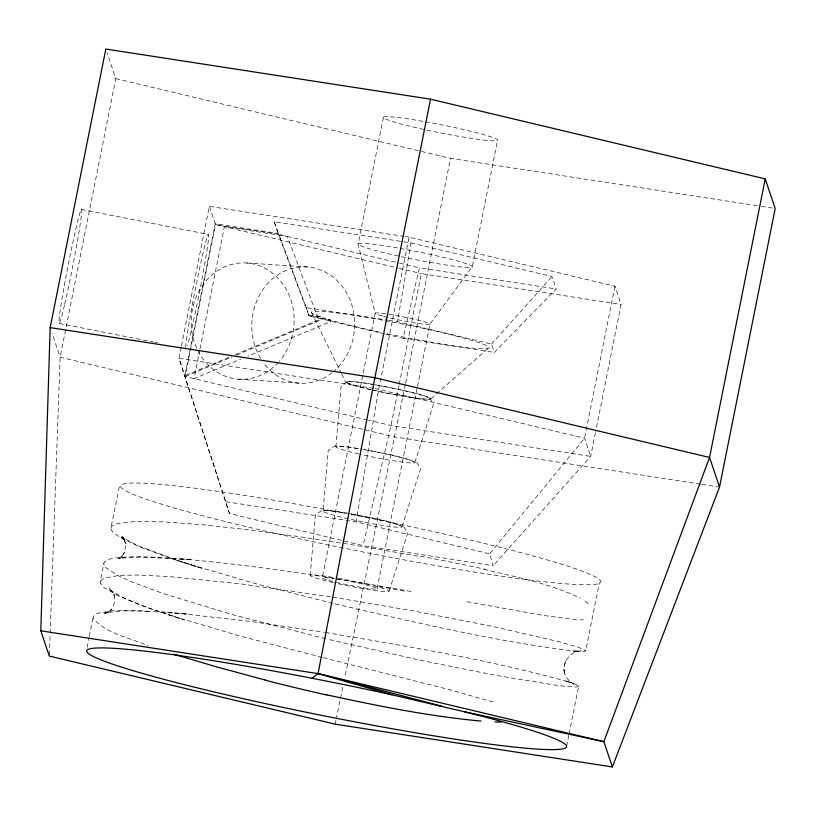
<?xml version="1.0" encoding="UTF-8"?>
<svg xmlns="http://www.w3.org/2000/svg" width="816" height="816" viewBox="0 0 816 816"><rect width="100%" height="100%" fill="white"/><g stroke="black" fill="none" stroke-linecap="round" stroke-linejoin="round"><path stroke-width="0.61" stroke-dasharray="4.08 3.06" d="M161.619 611.878L187.915 614.071L138.771 610.623L112.577 610.756L97.135 613.357L93.197 616.457L93.187 618.406C106.794 634.042 129.724 637.714 148.084 645.742M124.481 540.478L126.031 543.568L122.4 536.255C125.929 541.61 126.123 548.464 123.563 554.248L124.695 551.718L122.074 555.614L118.534 558.705L122.41 556.696L118.249 558.725L124.899 557.287L120.472 558.144L141.974 557.042L191.995 559.756L156.713 557.226L136.639 556.675L121.084 557.216L110.364 558.868L104.703 561.602L103.816 563.377L100.297 581.084L100.276 583.032L104.132 587.683L119.432 596.404L145.421 606.92L184.345 619.956C158.763 611.143 131.876 604.136 108.895 589.417L112.73 591.957L109.283 588.458L112.373 591.977L114.454 596.18L113.791 593.273C115.77 599.332 114.362 606.115 110.252 610.96L112.292 608.593L108.763 611.674L104.55 613.714L109.395 611.888L104.887 612.745L122.9 610.847L151.021 611.317M49.368 654.809L50.102 634.46M50.153 633.185L60.139 357.214L115.801 78.642L107.018 52.601M310.202 575.515L315.364 514.937L322.085 510.214L332.367 510.887L349.483 513.509M348.381 518.823A40.27 2.805 11.3 0 1 323.054 511.183L328.216 450.605L334.937 445.893L345.219 446.556L362.335 449.188M335.906 446.862L341.068 386.284L346.657 382.123M564.029 670.058L563.897 669.212L564.937 674.689C561.163 663.928 569.425 651.413 580.89 650.944L572.72 651.097L585.613 651.27L599.444 582.461M181.223 347.096L178.979 358.306L229.459 513.55L363.079 545.567L493.201 565.723L489.702 553.86L356.072 521.842L378.706 389.13L409.071 237.191L614.938 286.222L621.078 304.429L595.69 431.46M410.999 242.923L552.014 276.512L556.216 288.976L494.302 352.4L491.497 344.087L397.494 321.698L410.999 242.923L274.196 221.799L278.399 234.274L398.422 262.864M87.128 647.435L89.066 637.52M89.311 636.286L93.197 616.457M181.468 345.851L209.345 206.356L404.042 236.416M367.424 419.934L185.12 376.513L215.485 224.563L209.345 206.356M199.767 349.993L194.045 378.634L240.791 359.122M200.012 348.738L224.41 226.685L287.324 236.395L318.016 318.056L330.113 319.923L330.786 321.555L247.809 356.194M383.408 117.524L358.102 244.147L375.156 313.303L322.289 577.891M398.953 385.693L390.986 425.544L363.079 545.567M399.197 384.438L421.352 273.595L621.078 304.429M405.307 384.469L344.678 678.147M405.562 383.214L450.493 158.365L760.094 206.152M377.084 588.683L417.231 387.743M417.486 386.498L429.95 324.095L472.311 266.638L497.617 140.015M614.938 286.222L584.572 438.172L489.702 553.86M595.445 432.704L590.713 456.368L493.201 565.723M566.61 746.201L568.834 735.145M569.089 733.921L578.717 686.042L575.219 684.073L565.213 680.656L573.913 684.175L569.996 681.564L566.885 678.045L564.805 673.822M170.86 558.358L201.654 568.283L170.86 558.358L140.495 547.179L120.319 537.611L113.036 532.328L111.323 530.043L110.915 528.003L119.717 484.949M335.111 724.149L335.886 720.416M336.151 719.182L342.863 686.848M385.835 334.203L403.104 338.324L419.414 267.862L556.216 288.976M414.875 462.407L433.398 404.471L429.828 398.504M402.023 526.738L420.546 468.792L416.976 462.825C400.248 455.318 381.409 453.319 363.579 449.392M389.171 591.059L407.694 533.113L404.124 527.146C387.396 519.649 368.557 517.64 350.727 513.723M578.717 686.042L577.024 686.98L574.229 687.041L558.307 685.593L495.842 675.383L420.23 660.236L326.961 639.04M565.865 660.899L564.366 665.346L564.539 664.836M110.915 528.003L111.802 526.228L117.453 523.495L135.364 521.434L163.802 521.852L201.389 524.627L246.33 529.533L296.453 536.234L349.34 544.323L419.75 556.42M100.297 581.084L104.234 577.983L119.666 575.382L136.007 575.025L168.708 576.514L240.924 583.899L331.459 596.894M491.497 344.087L552.014 276.512M430.96 398.718L489.131 347.494M229.265 357.184L184.855 375.717L215.21 223.768L278.134 233.488L309.091 315.925L384.601 333.917M235.11 354.736L321.596 318.638L324.533 318.311L339.13 322.524A90.607 6.324 11.3 0 0 381.929 332.663M185.12 376.513L231.979 356.949M236.671 354.991L324.533 318.311L330.786 321.555M580.421 619.905L583.471 619.772M246.769 262.997L307.346 266.944M238.547 379.205L299.125 383.153M576.616 619.803L543.609 615.468L466.915 601.729M180.856 558.827C258.652 565.61 335.825 578.075 412.651 591.784M577.259 651.464C495.179 641.478 414.518 622.231 334.05 603.677M174.471 612.887L250.247 621.384L324.37 632.267M761.359 206.346L775.2 208.488M405.307 236.609L409.071 237.191M278.399 234.274L215.485 224.563L397.78 267.985M274.196 221.799L306.286 307.612L387.498 320.147M388.753 320.341L397.494 321.698M308.825 315.139L320.923 317.006L321.596 318.638M403.104 338.324L494.302 352.4M373.687 388.355L178.979 358.306L229.459 513.55M374.942 388.549L584.572 438.172L590.713 456.368L390.986 425.544L368.659 420.23M700.658 484.143L394.822 436.937L363.834 429.553M701.913 484.337L719.539 487.06M225.95 501.687L356.072 521.842M332.642 597.088L414.671 611.153L493.099 626.535L560.113 641.968L578.636 647.343L585.817 650.668M325.553 632.461C408.02 646.507 490.957 659.909 571.547 682.717M81.386 209.416L208.284 234.406M59.272 323.473L153.826 342.098M155.071 342.343L157.559 342.832M115.801 78.642L450.493 158.365M399.656 263.16L419.414 267.862M399.024 268.28L421.352 273.595M362.6 429.257L60.139 357.214L52.153 333.54M332.877 603.391L255.775 583.705L183.008 562.377M325.788 638.765L232.784 614.713L163.771 593.732L133.406 582.553L118.748 575.974L105.947 567.691L104.234 565.406L103.816 563.377M322.147 657.39L239.649 635.95L168.086 614.723M323.34 657.696L449.687 689.744L493.109 702.025M483.929 569.282C516.477 577.167 549.953 583.593 580.36 598.148M182.651 562.255L138.496 545.914L121.451 537.02L125.256 539.539L120.89 535.867L123.971 539.376M585.052 601.045L588.285 603.718M311.467 312.518L341.068 372.8M341.629 373.942L345.535 381.898M306.286 307.612L309.091 315.925L324.533 318.311L315.098 314.894A90.607 6.324 11.3 0 1 389.028 321.371A90.607 6.324 11.3 0 1 489.11 347.881A90.607 6.324 11.3 0 1 383.122 332.918M364.171 449.657A40.27 2.805 11.3 0 1 414.834 462.631A40.27 2.805 11.3 0 1 360.029 454.226M358.846 453.951A40.27 2.805 11.3 0 1 335.927 446.678A40.27 2.805 11.3 0 1 361.733 449.228M400.166 248.401A58.252 4.06 11.3 0 1 470.557 267.424A58.252 4.06 11.3 0 1 375.584 250.502A58.252 4.06 11.3 0 1 398.983 248.197M338.467 578.309A40.27 2.805 11.3 0 1 389.12 591.284A40.27 2.805 11.3 0 1 334.325 582.869M333.142 582.593A40.27 2.805 11.3 0 1 310.202 575.372A40.27 2.805 11.3 0 1 334.815 577.677M337.447 579.074A27.948 1.948 11.3 0 1 377.094 588.764A27.948 1.948 11.3 0 1 336.61 582.43M332.999 581.543A27.948 1.948 11.3 0 1 334.172 578.564M351.319 513.988A40.27 2.805 11.3 0 1 402.023 526.881A40.27 2.805 11.3 0 1 349.605 519.098M323.054 511.183A40.27 2.805 11.3 0 1 346.474 513.152M371.198 389.762A43.564 3.04 11.3 0 1 362.508 382.724A43.564 3.04 11.3 0 1 430.593 398.32A43.564 3.04 11.3 0 1 372.351 390.028M425.473 121.778A58.252 4.06 11.3 0 1 495.863 140.801A58.252 4.06 11.3 0 1 400.891 123.879A58.252 4.06 11.3 0 1 424.289 121.574M278.521 362.212A58.252 51.449 -86.3 0 1 192.841 336.661A58.252 51.449 -86.3 0 1 256 264.629A58.252 51.449 -86.3 0 1 279.317 361.304M185.752 347.483A58.252 2.336 -78.9 0 1 201.032 261.773A58.252 2.336 -78.9 0 1 206.111 255.663A58.252 2.336 -78.9 0 1 187.354 345.556M260.641 358.53A58.252 51.449 -86.3 0 1 274.003 277.664A58.252 51.449 -86.3 0 1 345.392 290.884A58.252 51.449 -86.3 0 1 333.081 371.943M332.153 372.688A58.252 51.449 -86.3 0 1 264.037 363.518M420.332 556.277A244.8 26.612 8.6 0 1 484.908 569.262M379.226 586.531A245.045 0.734 10.3 0 1 405.623 591.355M351.196 514.437A244.943 17.269 11.3 0 1 572.597 584.327A244.943 17.269 11.3 0 1 158.08 503.095A244.943 17.269 11.3 0 1 345.076 513.233M359.611 386.804A42.422 2.958 11.3 0 0 428.696 399.055A42.422 2.958 11.3 0 0 376.431 385.07A42.422 2.958 11.3 0 0 359.611 386.804M383.693 316.394A27.948 1.948 11.3 0 0 429.206 324.462A27.948 1.948 11.3 0 0 394.771 315.251A27.948 1.948 11.3 0 0 383.693 316.394M64.709 304.133A58.252 2.336 -78.9 0 0 81.814 210.395A58.252 2.336 -78.9 0 0 64.464 284.815A58.252 2.336 -78.9 0 0 64.709 304.133"/><path stroke-width="1.22" d="M40.8 630.809L50.164 327.624L105.825 49.052L430.532 99.175L765.224 178.888L775.2 208.488L719.539 487.06L612.388 766.948L335.111 724.149L49.317 656.074L40.8 630.809L318.067 673.608L603.86 741.683L612.388 766.948M430.532 99.175L374.87 377.747L318.067 673.608L312.008 678.198M765.224 178.888L709.553 457.46L603.86 741.683L464.651 711.817L391.996 694.793L318.067 673.608L441.782 706.217M495.118 721.946L501.055 722.089M481.063 721.089C429.073 716.244 377.777 705.962 326.828 694.855M50.164 327.624L374.87 377.747L709.553 457.46L719.539 487.06M265.506 680.095L216.842 666.958L173.747 654.187M326.788 694.997A244.81 31.039 12.6 0 1 265.19 680.167M464.651 711.817A244.943 17.269 11.3 0 1 451.35 738.613A244.943 17.269 11.3 0 1 88.505 653.565A244.943 17.269 11.3 0 1 391.996 694.793"/></g></svg>
